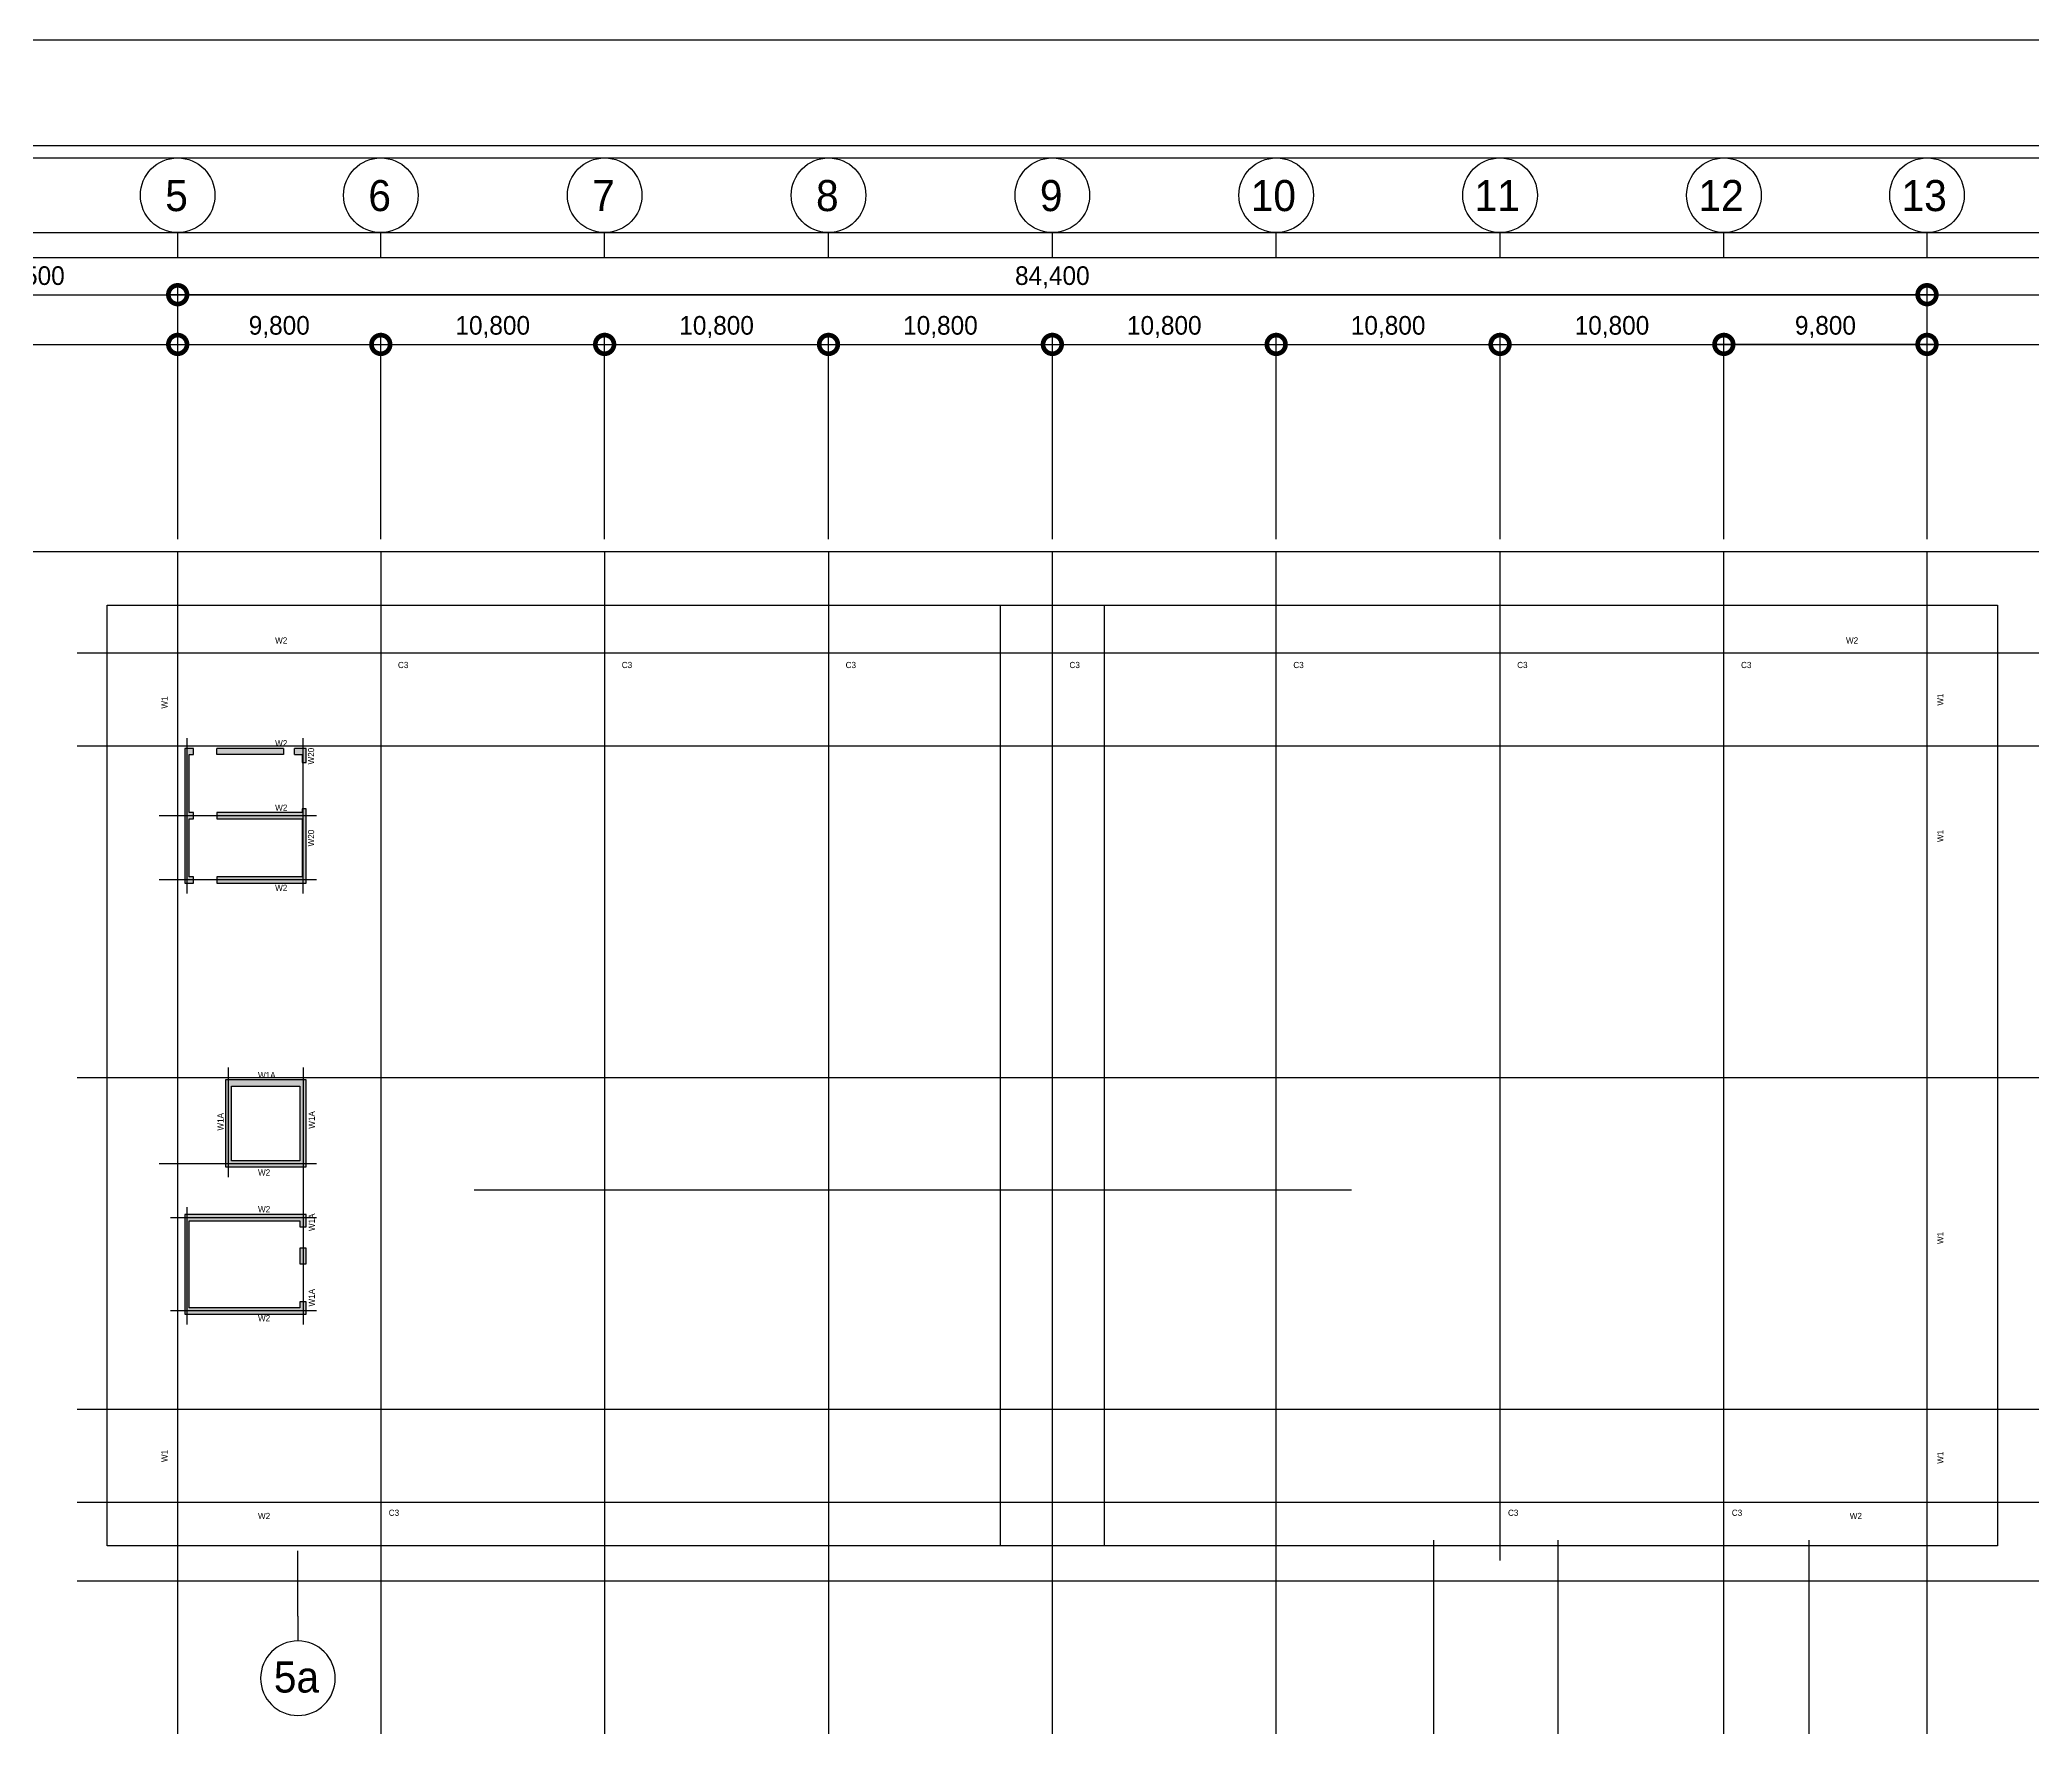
# Model space of a CAD drawing. Header units: millimetres. Extents: x 0 to 252300, y 0 to 178200.
# Drawn here: x 85903 to 182027, y 96767 to 178200 of the extents above; entities that cross this region are included whole.
import ezdxf

# ---------------------------------------------------------------- set-up
doc = ezdxf.new("R2010")
doc.units = ezdxf.units.MM
doc.header["$LTSCALE"] = 300
for name, color, linetype in [('A-CEN', 1, 'Continuous'), ('A-CEN_axis', 12, 'Continuous'), ('A-CON', 2, 'Continuous'), ('A-DIM', 7, 'Continuous'), ('A-SYM-BUB', 3, 'Continuous'), ('구조SOLID', 253, 'Continuous')]:
    doc.layers.add(name, color=color, linetype=linetype)
doc.layers.add('NOPLOT', color=191, linetype='Continuous', plot=False)
doc.layers.add('기둥부호', color=171, linetype='Continuous', plot=False)
doc.styles.add('Gdim', font='Dotum.ttf')
doc.dimstyles.new('Gdim300', dxfattribs={"dimscale": 300, "dimtxt": 3, "dimasz": 6, "dimexe": 1.5, "dimexo": 2, "dimgap": 1, "dimtad": 1, "dimdec": 0, "dimzin": 0, "dimdsep": 46, "dimlunit": 6, "dimtxsty": 'Gdim', "dimblk": 'DOTSMALL', "dimblk1": 'DOTSMALL', "dimblk2": 'DOTSMALL', "dimcen": 1.5, "dimdle": 1.5, "dimclrd": 1, "dimclre": 1, "dimclrt": 256, "dimazin": 0, "dimtfac": 1, "dimtdec": 0, "dimtix": 1, "dimtmove": 2, "dimatfit": 3, "dimldrblk": 'DOTSMALL', "dimfxl": 0, "dimtolj": 1, "dimtzin": 0, "dimlwd": -1, "dimlwe": -1, "dimarcsym": 0})

# ---------------------------------------------------------------- blocks, each defined once
blk = doc.blocks.new('A$Cd589e0f6')
at = {"layer": 'NOPLOT'}
for points in [[(9900, -5700), (218700, -5700), (218700, -172500), (9900, -172500)], [(13500, -9300), (215100, -9300), (215100, -168900), (13500, -168900)], [(14700, -10500), (213900, -10500), (213900, -167700), (14700, -167700)], [(16500, -12300), (212100, -12300), (212100, -165900), (16500, -165900)], [(18900, -14700), (209700, -14700), (209700, -163500), (18900, -163500)], [(28900, -24700), (199700, -24700), (199700, -153500), (28900, -153500)]]:
    blk.add_lwpolyline(points, close=True, dxfattribs=at)
blk = doc.blocks.new('_DotSmall')
at = {"color": 0, "linetype": 'ByBlock', "const_width": 0.5}
blk.add_lwpolyline([(-0.0625, 0, 1), (0.0625, 0, 1)], format="xyb", close=True, dxfattribs=at)
blk = doc.blocks.new('*D22')
at = {"layer": 'A-DIM', "color": 1, "transparency": 16777216}
for p, q in [((62350, 14895), (74050, 14895)), ((62800, 5495), (62800, 15345)), ((73600, 5495), (73600, 15345))]:
    blk.add_line(p, q, dxfattribs=at)
at = {"layer": 'Defpoints', "color": 0, "transparency": 16777216}
for p in [(73600, 14895), (62800, 4895), (73600, 4895)]:
    blk.add_point(p, dxfattribs=at)
at = {"layer": 'A-DIM', "color": 1, "transparency": 16777216, "xscale": 1800, "yscale": 1800, "zscale": 1800, "rotation": 180}
blk.add_blockref('_DotSmall', (62800, 14895), dxfattribs=at)
at = {"layer": 'A-DIM', "color": 1, "transparency": 16777216, "xscale": 1800, "yscale": 1800, "zscale": 1800}
blk.add_blockref('_DotSmall', (73600, 14895), dxfattribs=at)
at = {"layer": 'A-DIM', "color": 3, "transparency": 16777216, "insert": (68200, 15732), "char_height": 900, "attachment_point": 5, "style": 'Gdim'}
blk.add_mtext('\\A1;10,800', dxfattribs=at)
blk = doc.blocks.new('*D23')
at = {"layer": 'A-DIM', "color": 1, "transparency": 16777216}
for p, q in [((51550, 14895), (63250, 14895)), ((52000, 5495), (52000, 15345)), ((62800, 5495), (62800, 15345))]:
    blk.add_line(p, q, dxfattribs=at)
at = {"layer": 'Defpoints', "color": 0, "transparency": 16777216}
for p in [(62800, 14895), (52000, 4895), (62800, 4895)]:
    blk.add_point(p, dxfattribs=at)
at = {"layer": 'A-DIM', "color": 1, "transparency": 16777216, "xscale": 1800, "yscale": 1800, "zscale": 1800, "rotation": 180}
blk.add_blockref('_DotSmall', (52000, 14895), dxfattribs=at)
at = {"layer": 'A-DIM', "color": 1, "transparency": 16777216, "xscale": 1800, "yscale": 1800, "zscale": 1800}
blk.add_blockref('_DotSmall', (62800, 14895), dxfattribs=at)
at = {"layer": 'A-DIM', "color": 3, "transparency": 16777216, "insert": (57400, 15732), "char_height": 900, "attachment_point": 5, "style": 'Gdim'}
blk.add_mtext('\\A1;10,800', dxfattribs=at)
blk = doc.blocks.new('*D24')
at = {"layer": 'A-DIM', "color": 1, "transparency": 16777216}
for p, q in [((41750, 14895), (52450, 14895)), ((42200, 5495), (42200, 15345)), ((52000, 5495), (52000, 15345))]:
    blk.add_line(p, q, dxfattribs=at)
at = {"layer": 'Defpoints', "color": 0, "transparency": 16777216}
for p in [(52000, 14895), (42200, 4895), (52000, 4895)]:
    blk.add_point(p, dxfattribs=at)
at = {"layer": 'A-DIM', "color": 1, "transparency": 16777216, "xscale": 1800, "yscale": 1800, "zscale": 1800, "rotation": 180}
blk.add_blockref('_DotSmall', (42200, 14895), dxfattribs=at)
at = {"layer": 'A-DIM', "color": 1, "transparency": 16777216, "xscale": 1800, "yscale": 1800, "zscale": 1800}
blk.add_blockref('_DotSmall', (52000, 14895), dxfattribs=at)
at = {"layer": 'A-DIM', "color": 3, "transparency": 16777216, "insert": (47100, 15732), "char_height": 900, "attachment_point": 5, "style": 'Gdim'}
blk.add_mtext('\\A1;9,800', dxfattribs=at)
blk = doc.blocks.new('*D25')
at = {"layer": 'A-DIM', "color": 1, "transparency": 16777216}
for p, q in [((27700, 5495), (27700, 17745)), ((42200, 5495), (42200, 17745)), ((27250, 17295), (42650, 17295))]:
    blk.add_line(p, q, dxfattribs=at)
at = {"layer": 'Defpoints', "color": 0, "transparency": 16777216}
for p in [(42200, 17295), (27700, 4895), (42200, 4895)]:
    blk.add_point(p, dxfattribs=at)
at = {"layer": 'A-DIM', "color": 1, "transparency": 16777216, "xscale": 1800, "yscale": 1800, "zscale": 1800, "rotation": 180}
blk.add_blockref('_DotSmall', (27700, 17295), dxfattribs=at)
at = {"layer": 'A-DIM', "color": 1, "transparency": 16777216, "xscale": 1800, "yscale": 1800, "zscale": 1800}
blk.add_blockref('_DotSmall', (42200, 17295), dxfattribs=at)
at = {"layer": 'A-DIM', "color": 3, "transparency": 16777216, "insert": (34950, 18132), "char_height": 900, "attachment_point": 5, "style": 'Gdim'}
blk.add_mtext('\\A1;14,500', dxfattribs=at)
blk = doc.blocks.new('*D40')
at = {"layer": 'A-DIM', "color": 1, "transparency": 16777216}
for p, q in [((73150, 14895), (84850, 14895)), ((73600, 5495), (73600, 15345)), ((84400, 5495), (84400, 15345))]:
    blk.add_line(p, q, dxfattribs=at)
at = {"layer": 'Defpoints', "color": 0, "transparency": 16777216}
for p in [(84400, 14895), (73600, 4895), (84400, 4895)]:
    blk.add_point(p, dxfattribs=at)
at = {"layer": 'A-DIM', "color": 1, "transparency": 16777216, "xscale": 1800, "yscale": 1800, "zscale": 1800, "rotation": 180}
blk.add_blockref('_DotSmall', (73600, 14895), dxfattribs=at)
at = {"layer": 'A-DIM', "color": 1, "transparency": 16777216, "xscale": 1800, "yscale": 1800, "zscale": 1800}
blk.add_blockref('_DotSmall', (84400, 14895), dxfattribs=at)
at = {"layer": 'A-DIM', "color": 3, "transparency": 16777216, "insert": (79000, 15732), "char_height": 900, "attachment_point": 5, "style": 'Gdim'}
blk.add_mtext('\\A1;10,800', dxfattribs=at)
blk = doc.blocks.new('*D47')
at = {"layer": 'A-DIM', "color": 1, "transparency": 16777216}
for p, q in [((105550, 14895), (117250, 14895)), ((106000, 5495), (106000, 15345)), ((116800, 5495), (116800, 15345))]:
    blk.add_line(p, q, dxfattribs=at)
at = {"layer": 'Defpoints', "color": 0, "transparency": 16777216}
for p in [(116800, 14895), (106000, 4895), (116800, 4895)]:
    blk.add_point(p, dxfattribs=at)
at = {"layer": 'A-DIM', "color": 1, "transparency": 16777216, "xscale": 1800, "yscale": 1800, "zscale": 1800, "rotation": 180}
blk.add_blockref('_DotSmall', (106000, 14895), dxfattribs=at)
at = {"layer": 'A-DIM', "color": 1, "transparency": 16777216, "xscale": 1800, "yscale": 1800, "zscale": 1800}
blk.add_blockref('_DotSmall', (116800, 14895), dxfattribs=at)
at = {"layer": 'A-DIM', "color": 3, "transparency": 16777216, "insert": (111400, 15732), "char_height": 900, "attachment_point": 5, "style": 'Gdim'}
blk.add_mtext('\\A1;10,800', dxfattribs=at)
blk = doc.blocks.new('*D48')
at = {"layer": 'A-DIM', "color": 1, "transparency": 16777216}
for p, q in [((127050, 14895), (116350, 14895)), ((116800, 5495), (116800, 15345)), ((126600, 5495), (126600, 15345))]:
    blk.add_line(p, q, dxfattribs=at)
at = {"layer": 'Defpoints', "color": 0, "transparency": 16777216}
for p in [(116800, 14895), (116800, 4895), (126600, 4895)]:
    blk.add_point(p, dxfattribs=at)
at = {"layer": 'A-DIM', "color": 1, "transparency": 16777216, "xscale": 1800, "yscale": 1800, "zscale": 1800, "rotation": 180}
blk.add_blockref('_DotSmall', (116800, 14895), dxfattribs=at)
at = {"layer": 'A-DIM', "color": 1, "transparency": 16777216, "xscale": 1800, "yscale": 1800, "zscale": 1800}
blk.add_blockref('_DotSmall', (126600, 14895), dxfattribs=at)
at = {"layer": 'A-DIM', "color": 3, "transparency": 16777216, "insert": (121700, 15732), "char_height": 900, "attachment_point": 5, "style": 'Gdim'}
blk.add_mtext('\\A1;9,800', dxfattribs=at)
blk = doc.blocks.new('*D49')
at = {"layer": 'A-DIM', "color": 1, "transparency": 16777216}
for p, q in [((42200, 5495), (42200, 17745)), ((126600, 5495), (126600, 17745)), ((127050, 17295), (41750, 17295))]:
    blk.add_line(p, q, dxfattribs=at)
at = {"layer": 'Defpoints', "color": 0, "transparency": 16777216}
for p in [(42200, 17295), (42200, 4895), (126600, 4895)]:
    blk.add_point(p, dxfattribs=at)
at = {"layer": 'A-DIM', "color": 1, "transparency": 16777216, "xscale": 1800, "yscale": 1800, "zscale": 1800, "rotation": 180}
blk.add_blockref('_DotSmall', (42200, 17295), dxfattribs=at)
at = {"layer": 'A-DIM', "color": 1, "transparency": 16777216, "xscale": 1800, "yscale": 1800, "zscale": 1800}
blk.add_blockref('_DotSmall', (126600, 17295), dxfattribs=at)
at = {"layer": 'A-DIM', "color": 3, "transparency": 16777216, "insert": (84400, 18132), "char_height": 900, "attachment_point": 5, "style": 'Gdim'}
blk.add_mtext('\\A1;84,400', dxfattribs=at)
blk = doc.blocks.new('*D50')
at = {"layer": 'A-DIM', "color": 1, "transparency": 16777216}
for p, q in [((94750, 14895), (106450, 14895)), ((95200, 5495), (95200, 15345)), ((106000, 5495), (106000, 15345))]:
    blk.add_line(p, q, dxfattribs=at)
at = {"layer": 'Defpoints', "color": 0, "transparency": 16777216}
for p in [(106000, 14895), (95200, 4895), (106000, 4895)]:
    blk.add_point(p, dxfattribs=at)
at = {"layer": 'A-DIM', "color": 1, "transparency": 16777216, "xscale": 1800, "yscale": 1800, "zscale": 1800, "rotation": 180}
blk.add_blockref('_DotSmall', (95200, 14895), dxfattribs=at)
at = {"layer": 'A-DIM', "color": 1, "transparency": 16777216, "xscale": 1800, "yscale": 1800, "zscale": 1800}
blk.add_blockref('_DotSmall', (106000, 14895), dxfattribs=at)
at = {"layer": 'A-DIM', "color": 3, "transparency": 16777216, "insert": (100600, 15732), "char_height": 900, "attachment_point": 5, "style": 'Gdim'}
blk.add_mtext('\\A1;10,800', dxfattribs=at)
blk = doc.blocks.new('*D51')
at = {"layer": 'A-DIM', "color": 1, "transparency": 16777216}
for p, q in [((83950, 14895), (95650, 14895)), ((84400, 5495), (84400, 15345)), ((95200, 5495), (95200, 15345))]:
    blk.add_line(p, q, dxfattribs=at)
at = {"layer": 'Defpoints', "color": 0, "transparency": 16777216}
for p in [(95200, 14895), (84400, 4895), (95200, 4895)]:
    blk.add_point(p, dxfattribs=at)
at = {"layer": 'A-DIM', "color": 1, "transparency": 16777216, "xscale": 1800, "yscale": 1800, "zscale": 1800, "rotation": 180}
blk.add_blockref('_DotSmall', (84400, 14895), dxfattribs=at)
at = {"layer": 'A-DIM', "color": 1, "transparency": 16777216, "xscale": 1800, "yscale": 1800, "zscale": 1800}
blk.add_blockref('_DotSmall', (95200, 14895), dxfattribs=at)
at = {"layer": 'A-DIM', "color": 3, "transparency": 16777216, "insert": (89800, 15732), "char_height": 900, "attachment_point": 5, "style": 'Gdim'}
blk.add_mtext('\\A1;10,800', dxfattribs=at)
blk = doc.blocks.new('grid-noplot-update')
at = {"layer": 'A-CEN_axis'}
for p, q in [((42200, -123905), (42200, 4895)), ((52000, 4895), (52000, -75026.5)), ((62800, 4895), (62800, -75026.5)), ((73600, 4895), (73600, -75026.5)), ((84400, -123905), (84400, 4895)), ((95200, -123905), (95200, 4895)), ((106000, -43800), (106000, 4895)), ((116800, -123905), (116800, 4895)), ((126600, -123905), (126600, 4895)), ((149346.4, 0), (37353.2, 0)), ((149346.4, -4500), (37353.2, -4500)), ((149346.4, -20500), (37353.2, -20500)), ((56500.6, -25900), (98833.1, -25900)), ((149346.4, -36500), (37353.2, -36500)), ((149346.4, -41000), (37353.2, -41000)), ((102800, -70600), (102800, -42815.4)), ((108800, -70600), (108800, -42815.4)), ((120900, -42815.4), (120900, -123905)), ((48000, -46476.2), (48000, -43330)), ((149346.4, -44800), (37353.2, -44800))]:
    blk.add_line(p, q, dxfattribs=at)
at = {"layer": 'A-SYM-BUB', "color": 7, "elevation": 0}
for points in [[(42200, 19095), (42200, 20295, -1), (42200, 23895, -1), (42200, 20295, 0)], [(52000, 19095), (52000, 20295, -1), (52000, 23895, -1), (52000, 20295, 0)], [(62800, 19095), (62800, 20295, -1), (62800, 23895, -1), (62800, 20295, 0)], [(73600, 19095), (73600, 20295, -1), (73600, 23895, -1), (73600, 20295, 0)], [(84400, 19095), (84400, 20295, -1), (84400, 23895, -1), (84400, 20295, 0)], [(95200, 19095), (95200, 20295, -1), (95200, 23895, -1), (95200, 20295, 0)], [(106000, 19095), (106000, 20295, -1), (106000, 23895, -1), (106000, 20295, 0)], [(116800, 19095), (116800, 20295, -1), (116800, 23895, -1), (116800, 20295, 0)], [(126600, 19095), (126600, 20295, -1), (126600, 23895, -1), (126600, 20295, 0)]]:
    blk.add_lwpolyline(points, format="xyb", dxfattribs=at)
at = {"layer": 'NOPLOT', "elevation": 0}
blk.add_lwpolyline([(48000, -46476.2), (48000, -47676.2, 1), (48000, -51276.2, 1), (48000, -47676.2, 0)], format="xyb", dxfattribs=at)
at = {"layer": 'A-SYM-BUB', "style": 'Gdim'}
for s, p in [('5', (41598.5, 21329)), ('6', (51398.5, 21329)), ('7', (62198.5, 21329)), ('8', (72998.5, 21329)), ('9', (83798.5, 21329)), ('10', (93971.8, 21329)), ('11', (104771.8, 21329)), ('12', (115571.8, 21329)), ('13', (125371.8, 21329))]:
    blk.add_text(s, height=1500, dxfattribs=at).set_placement(p)
at = {"layer": 'NOPLOT', "style": 'Gdim'}
blk.add_text('5a', height=1500, dxfattribs=at).set_placement((46838.6, -50167.5))
at = {"layer": 'A-DIM'}
for base, p1, p2, picture, middle in [((42200, 17295), (27700, 4895), (42200, 4895), '*D25', (34950, 18132.3)), ((52000, 14895), (42200, 4895), (52000, 4895), '*D24', (47100, 15732.3)), ((62800, 14895), (52000, 4895), (62800, 4895), '*D23', (57400, 15732.3)), ((73600, 14895), (62800, 4895), (73600, 4895), '*D22', (68200, 15732.3)), ((84400, 14895), (73600, 4895), (84400, 4895), '*D40', (79000, 15732.3)), ((116800, 14895), (126600, 4895), (116800, 4895), '*D48', (121700, 15732.3))]:
    dim = blk.add_linear_dim(base=base, p1=p1, p2=p2, angle=180, dimstyle='Gdim300', override={"dimtxsty": 'Gdim', "dimclrt": 3}, dxfattribs=at)
    dim.commit()
    dim.dimension.update_dxf_attribs({"geometry": picture, "text_midpoint": middle})
for base, p1, p2, picture, middle in [((42200, 17295), (126600, 4895), (42200, 4895), '*D49', (84400, 18132.3)), ((95200, 14895), (84400, 4895), (95200, 4895), '*D51', (89800, 15732.3)), ((106000, 14895), (95200, 4895), (106000, 4895), '*D50', (100600, 15732.3)), ((116800, 14895), (106000, 4895), (116800, 4895), '*D47', (111400, 15732.3))]:
    dim = blk.add_linear_dim(base=base, p1=p1, p2=p2, dimstyle='Gdim300', override={"dimtxsty": 'Gdim', "dimclrt": 3}, dxfattribs=at)
    dim.commit()
    dim.dimension.update_dxf_attribs({"geometry": picture, "text_midpoint": middle})

msp = doc.modelspace()

# ---------------------------------------------------------------- hatches: boundary and pattern name
at = {"layer": '구조SOLID', "transparency": 33554687}
h = msp.add_hatch(color=256, dxfattribs=at)
h.dxf.hatch_style = 1
h.paths.add_polyline_path([(97664, 143705), (97664, 144005), (94444, 144005), (94444, 143705)])
h.paths.add_polyline_path([(98194, 144005), (98194, 143705), (98554, 143705), (98554, 143320), (98754, 143320), (98754, 144005)])
h.paths.add_polyline_path([(92904, 137505), (93314, 137505), (93314, 137805), (93104, 137805), (93104, 140605), (93314, 140605), (93314, 140905), (93104, 140905), (93104, 143705), (93314, 143705), (93314, 144005), (92904, 144005)])
h.paths.add_polyline_path([(94444, 140905), (94444, 140605), (98554, 140605), (98554, 137805), (94444, 137805), (94444, 137505), (98754, 137505), (98754, 141090), (98554, 141090), (98554, 140905)])
h = msp.add_hatch(color=256, dxfattribs=at)
h.dxf.hatch_style = 1
h.paths.add_polyline_path([(98754, 128005), (94854, 128005), (94854, 123805), (98754, 123805)])
h.paths.add_polyline_path([(95154, 124105), (95154, 127705), (98454, 127705), (98454, 124105)], flags=16)
h = msp.add_hatch(color=256, dxfattribs=at)
h.dxf.hatch_style = 1
h.paths.add_polyline_path([(98754, 116705), (98754, 117290), (98454, 117290), (98454, 117005), (93104, 117005), (93104, 121205), (98454, 121205), (98454, 120920), (98754, 120920), (98754, 121505), (92904, 121505), (92904, 116705)])
h.paths.add_polyline_path([(98754, 119890), (98454, 119890), (98454, 119120), (98754, 119120)], flags=17)

# ---------------------------------------------------------------- linework, layer by layer
at = {"layer": 'A-CEN'}
for p, q in [((93004, 137005), (93004, 144505)), ((98604, 137005), (98604, 144505)), ((99254, 140755), (91654, 140755)), ((99254, 137655), (91654, 137655)), ((95004, 123305), (95004, 128605)), ((98604, 128605), (98604, 116205)), ((99254, 123955), (91654, 123955)), ((99254, 121355), (92204, 121355)), ((93004, 116205), (93004, 121865)), ((99254, 116855), (92204, 116855))]:
    msp.add_line(p, q, dxfattribs=at)
at = {"layer": 'A-CON'}
for p, q in [((92904, 144005), (92904, 137505)), ((93314, 144005), (92904, 144005)), ((93104, 140905), (93104, 143705)), ((93104, 143705), (93314, 143705)), ((93314, 143705), (93314, 144005)), ((97664, 144005), (94444, 144005)), ((94444, 143705), (94444, 144005)), ((97664, 143705), (94444, 143705)), ((97664, 144005), (97664, 143705)), ((98754, 144005), (98194, 144005)), ((98194, 143705), (98194, 144005)), ((98194, 143705), (98554, 143705)), ((98554, 143705), (98554, 143320)), ((98554, 143320), (98754, 143320)), ((98754, 143320), (98754, 144005)), ((93314, 140905), (93104, 140905)), ((93104, 137805), (93104, 140605)), ((93104, 140605), (93314, 140605)), ((93314, 140605), (93314, 140905)), ((92904, 137505), (93314, 137505)), ((93314, 137805), (93104, 137805)), ((93314, 137505), (93314, 137805)), ((98754, 121505), (92904, 121505)), ((92904, 121505), (92904, 116705)), ((93104, 117005), (93104, 121205)), ((93104, 121205), (98454, 121205)), ((98454, 121205), (98454, 120920)), ((98754, 120920), (98754, 121505)), ((98454, 120920), (98754, 120920)), ((98754, 117290), (98454, 117290)), ((98454, 117290), (98454, 117005)), ((98754, 116705), (98754, 117290)), ((92904, 116705), (98754, 116705)), ((98454, 117005), (93104, 117005))]:
    msp.add_line(p, q, dxfattribs=at)
at = {"layer": 'A-CON', "elevation": 0}
for points in [[(94444, 140905), (94444, 140605), (98554, 140605), (98554, 137805), (94444, 137805), (94444, 137505), (98754, 137505), (98754, 141090), (98554, 141090), (98554, 140905)], [(94854, 123805), (98754, 123805), (98754, 128005), (94854, 128005)], [(95154, 124105), (95154, 127705), (98454, 127705), (98454, 124105)], [(98754, 119890), (98454, 119890), (98454, 119120), (98754, 119120)]]:
    msp.add_lwpolyline(points, close=True, dxfattribs=at)
at = {"layer": 'NOPLOT'}
for points in [[(0, 178200), (252300, 178200), (252300, 0), (0, 0)], [(0, 178200), (252300, 178200), (252300, 0), (0, 0)], [(9300, 173100), (219300, 173100), (219300, 5100), (9300, 5100)]]:
    msp.add_lwpolyline(points, close=True, dxfattribs=at)
at = {"layer": 'NOPLOT', "elevation": 0}
for points in [[(89154, 150915), (137257, 150915), (137257, 105515), (89154, 105515)], [(132260, 150915), (180363, 150915), (180363, 105515), (132260, 105515)]]:
    msp.add_lwpolyline(points, close=True, dxfattribs=at)

# ---------------------------------------------------------------- block references
at = {"layer": 'A-DIM'}
msp.add_blockref('grid-noplot-update', (50354, 148605), dxfattribs=at)
at = {"layer": 'NOPLOT'}
msp.add_blockref('A$Cd589e0f6', (0, 178200), dxfattribs=at)

# ---------------------------------------------------------------- texts
at = {"layer": '기둥부호', "linetype": 'ByBlock', "style": 'Gdim'}
for s, p in [('W2', (97255, 149065, 0)), ('W2', (173044, 149065, 0)), ('C3', (103181, 147879, 0)), ('C3', (113981, 147879, 0)), ('C3', (124781, 147879, 0)), ('C3', (135581, 147879, 0)), ('C3', (146381, 147879, 0)), ('C3', (157181, 147879, 0)), ('C3', (167981, 147879, 0)), ('W2', (97255, 144103, 0)), ('W2', (97255, 140992, 0)), ('W2', (97255, 137125, 0)), ('W1A', (96429, 128083, 0)), ('W2', (96429, 123387, 0)), ('W2', (96429, 121615, 0)), ('W2', (96429, 116357, 0)), ('W2', (96429, 106809, 0)), ('C3', (102737, 106965, 0)), ('C3', (102737, 106965, 0)), ('C3', (156737, 106965, 0)), ('C3', (156737, 106965, 0)), ('C3', (167537, 106965, 0)), ('W2', (173227, 106809, 0))]:
    msp.add_text(s, height=300, dxfattribs=at).set_placement(p)
for s, p in [('W1', (92066, 145923, 0)), ('W1', (177746, 146067, 0)), ('W20', (99137, 143227, 0)), ('W20', (99137, 139272, 0)), ('W1', (177746, 139481, 0)), ('W1A', (94766, 125558, 0)), ('W1A', (99171, 125646, 0)), ('W1A', (99171, 120708, 0)), ('W1', (177746, 120081, 0)), ('W1A', (99171, 117070, 0)), ('W1', (92066, 109559, 0)), ('W1', (177746, 109478, 0))]:
    msp.add_text(s, height=300, rotation=90, dxfattribs=at).set_placement(p)

doc.saveas('drawing.dxf')
